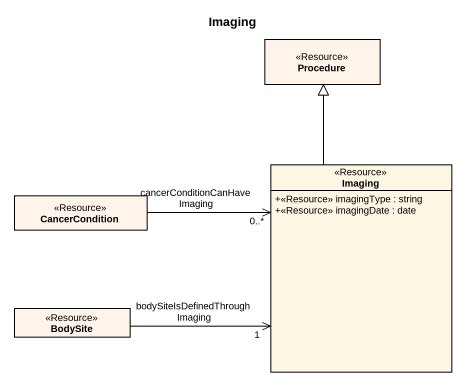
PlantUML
@startuml
title Imaging
hide circle
hide empty members
skinparam classAttributeIconSize 0
class Procedure <<Resource>> #FFF4EA
class Imaging <<Resource>> {
  +<<Resource>> imagingType : string
  +<<Resource>> imagingDate : date
}
class CancerCondition <<Resource>> #FFF4EA
class BodySite <<Resource>> #FFF4EA
Imaging -up-|> Procedure
CancerCondition -right-> "cancerConditionCanHaveImaging\n0..*" Imaging
BodySite -right-> "bodySiteIsDefinedThroughImaging\n1" Imaging
@enduml
